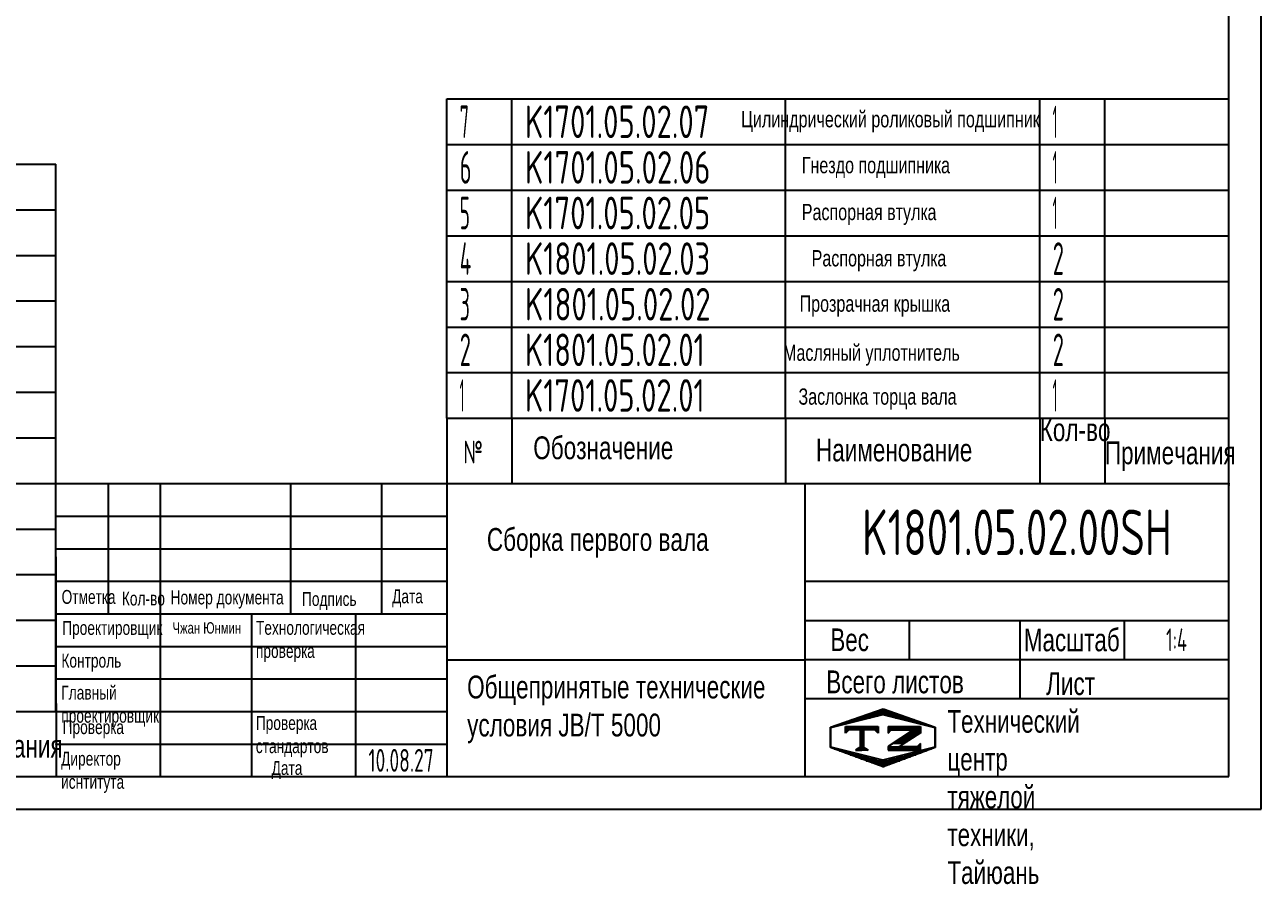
# Model space of a CAD drawing. Header units: millimetres. Extents: x 1710 to 3390, y 493 to 1727.
# Drawn here: x 2631 to 3390, y 493 to 1021 of the extents above; entities that cross this region are included whole.
import ezdxf
from ezdxf.enums import TextEntityAlignment as Align

# ---------------------------------------------------------------- set-up
doc = ezdxf.new("R2010")
doc.units = ezdxf.units.MM
doc.header["$LTSCALE"] = 40
doc.linetypes.add('G', pattern=[2, 1.25, -0.25, 0.25, -0.25])
for name, color, linetype in [('01', 7, 'Continuous'), ('02', 1, 'Continuous'), ('05', 4, 'G'), ('11', 3, 'Continuous'), ('THICK', 7, 'Continuous')]:
    doc.layers.add(name, color=color, linetype=linetype)
doc.styles.get("Standard").update_dxf_attribs({"font": 'isocp', "width": 0.707, "bigfont": 'intecad.shx'})

# ---------------------------------------------------------------- blocks, each defined once
blk = doc.blocks.new('*U52')
at = {"layer": '01'}
for points in [[(415, 5), (415, 292)], [(25, 5), (415, 5)]]:
    blk.add_lwpolyline(points, dxfattribs=at)
at = {"layer": '02'}
for points in [[(420, 0), (420, 297)], [(0, 0), (420, 0)]]:
    blk.add_lwpolyline(points, dxfattribs=at)
blk = doc.blocks.new('*U55')
at = {"layer": '01'}
for p, q in [((0, -28), (0, 0)), ((480, -28), (480, 0))]:
    blk.add_line(p, q, dxfattribs=at)
at = {"layer": '02'}
for p, q in [((0, 0), (40, 0)), ((40, -28), (40, 0)), ((40, 0), (208, 0)), ((208, -28), (208, 0)), ((208, 0), (364, 0)), ((364, -28), (364, 0)), ((364, 0), (404, 0)), ((404, -28), (404, 0)), ((404, 0), (480, 0))]:
    blk.add_line(p, q, dxfattribs=at)
blk = doc.blocks.new('*U56')
at = {"layer": '01'}
for p, q in [((0, -28), (0, 0)), ((480, -28), (480, 0))]:
    blk.add_line(p, q, dxfattribs=at)
at = {"layer": '02'}
for p, q in [((0, 0), (40, 0)), ((40, -28), (40, 0)), ((40, 0), (208, 0)), ((208, -28), (208, 0)), ((208, 0), (364, 0)), ((364, -28), (364, 0)), ((364, 0), (404, 0)), ((404, -28), (404, 0)), ((404, 0), (480, 0))]:
    blk.add_line(p, q, dxfattribs=at)
blk = doc.blocks.new('*U57')
at = {"layer": '01'}
for p, q in [((0, -28), (0, 0)), ((480, -28), (480, 0))]:
    blk.add_line(p, q, dxfattribs=at)
at = {"layer": '02'}
for p, q in [((0, 0), (40, 0)), ((40, -28), (40, 0)), ((40, 0), (208, 0)), ((208, -28), (208, 0)), ((208, 0), (364, 0)), ((364, -28), (364, 0)), ((364, 0), (404, 0)), ((404, -28), (404, 0)), ((404, 0), (480, 0))]:
    blk.add_line(p, q, dxfattribs=at)
blk = doc.blocks.new('*U58')
at = {"layer": '01'}
for p, q in [((0, -28), (0, 0)), ((480, -28), (480, 0))]:
    blk.add_line(p, q, dxfattribs=at)
at = {"layer": '02'}
for p, q in [((0, 0), (40, 0)), ((40, -28), (40, 0)), ((40, 0), (208, 0)), ((208, -28), (208, 0)), ((208, 0), (364, 0)), ((364, -28), (364, 0)), ((364, 0), (404, 0)), ((404, -28), (404, 0)), ((404, 0), (480, 0))]:
    blk.add_line(p, q, dxfattribs=at)
blk = doc.blocks.new('*U59')
at = {"layer": '01'}
for p, q in [((0, -28), (0, 0)), ((480, -28), (480, 0))]:
    blk.add_line(p, q, dxfattribs=at)
at = {"layer": '02'}
for p, q in [((0, 0), (40, 0)), ((40, -28), (40, 0)), ((40, 0), (208, 0)), ((208, -28), (208, 0)), ((208, 0), (364, 0)), ((364, -28), (364, 0)), ((364, 0), (404, 0)), ((404, -28), (404, 0)), ((404, 0), (480, 0))]:
    blk.add_line(p, q, dxfattribs=at)
blk = doc.blocks.new('*U60')
at = {"layer": '01'}
for p, q in [((0, -28), (0, 0)), ((480, -28), (480, 0))]:
    blk.add_line(p, q, dxfattribs=at)
at = {"layer": '02'}
for p, q in [((0, 0), (40, 0)), ((40, -28), (40, 0)), ((40, 0), (208, 0)), ((208, -28), (208, 0)), ((208, 0), (364, 0)), ((364, -28), (364, 0)), ((364, 0), (404, 0)), ((404, -28), (404, 0)), ((404, 0), (480, 0))]:
    blk.add_line(p, q, dxfattribs=at)
blk = doc.blocks.new('*U61')
at = {"layer": '01'}
for p, q in [((0, -28), (0, 0)), ((0, 0), (40, 0)), ((40, 0), (208, 0)), ((208, 0), (364, 0)), ((364, 0), (404, 0)), ((404, 0), (480, 0)), ((480, -28), (480, 0))]:
    blk.add_line(p, q, dxfattribs=at)
at = {"layer": '02'}
for p, q in [((40, -28), (40, 0)), ((208, -28), (208, 0)), ((364, -28), (364, 0)), ((404, -28), (404, 0))]:
    blk.add_line(p, q, dxfattribs=at)
blk = doc.blocks.new('*U64')
at = {"layer": '01'}
for p, q in [((0, -28), (0, 0)), ((480, -28), (480, 0))]:
    blk.add_line(p, q, dxfattribs=at)
at = {"layer": '02'}
for p, q in [((0, 0), (40, 0)), ((40, -28), (40, 0)), ((40, 0), (208, 0)), ((208, -28), (208, 0)), ((208, 0), (364, 0)), ((364, -28), (364, 0)), ((364, 0), (404, 0)), ((404, -28), (404, 0)), ((404, 0), (480, 0))]:
    blk.add_line(p, q, dxfattribs=at)
blk = doc.blocks.new('*U65')
at = {"layer": '01'}
for p, q in [((0, -28), (0, 0)), ((480, -28), (480, 0))]:
    blk.add_line(p, q, dxfattribs=at)
at = {"layer": '02'}
for p, q in [((0, 0), (40, 0)), ((40, -28), (40, 0)), ((40, 0), (208, 0)), ((208, -28), (208, 0)), ((208, 0), (364, 0)), ((364, -28), (364, 0)), ((364, 0), (404, 0)), ((404, -28), (404, 0)), ((404, 0), (480, 0))]:
    blk.add_line(p, q, dxfattribs=at)
blk = doc.blocks.new('*U66')
at = {"layer": '01'}
for p, q in [((0, -28), (0, 0)), ((480, -28), (480, 0))]:
    blk.add_line(p, q, dxfattribs=at)
at = {"layer": '02'}
for p, q in [((0, 0), (40, 0)), ((40, -28), (40, 0)), ((40, 0), (208, 0)), ((208, -28), (208, 0)), ((208, 0), (364, 0)), ((364, -28), (364, 0)), ((364, 0), (404, 0)), ((404, -28), (404, 0)), ((404, 0), (480, 0))]:
    blk.add_line(p, q, dxfattribs=at)
blk = doc.blocks.new('*U67')
at = {"layer": '01'}
for p, q in [((0, -28), (0, 0)), ((480, -28), (480, 0))]:
    blk.add_line(p, q, dxfattribs=at)
at = {"layer": '02'}
for p, q in [((0, 0), (40, 0)), ((40, -28), (40, 0)), ((40, 0), (208, 0)), ((208, -28), (208, 0)), ((208, 0), (364, 0)), ((364, -28), (364, 0)), ((364, 0), (404, 0)), ((404, -28), (404, 0)), ((404, 0), (480, 0))]:
    blk.add_line(p, q, dxfattribs=at)
blk = doc.blocks.new('*U68')
at = {"layer": '01'}
for p, q in [((0, -28), (0, 0)), ((480, -28), (480, 0))]:
    blk.add_line(p, q, dxfattribs=at)
at = {"layer": '02'}
for p, q in [((0, 0), (40, 0)), ((40, -28), (40, 0)), ((40, 0), (208, 0)), ((208, -28), (208, 0)), ((208, 0), (364, 0)), ((364, -28), (364, 0)), ((364, 0), (404, 0)), ((404, -28), (404, 0)), ((404, 0), (480, 0))]:
    blk.add_line(p, q, dxfattribs=at)
blk = doc.blocks.new('*U69')
at = {"layer": '01'}
for p, q in [((0, -28), (0, 0)), ((480, -28), (480, 0))]:
    blk.add_line(p, q, dxfattribs=at)
at = {"layer": '02'}
for p, q in [((0, 0), (40, 0)), ((40, -28), (40, 0)), ((40, 0), (208, 0)), ((208, -28), (208, 0)), ((208, 0), (364, 0)), ((364, -28), (364, 0)), ((364, 0), (404, 0)), ((404, -28), (404, 0)), ((404, 0), (480, 0))]:
    blk.add_line(p, q, dxfattribs=at)
blk = doc.blocks.new('*U70')
at = {"layer": '01'}
for p, q in [((0, -28), (0, 0)), ((480, -28), (480, 0))]:
    blk.add_line(p, q, dxfattribs=at)
at = {"layer": '02'}
for p, q in [((0, 0), (40, 0)), ((40, -28), (40, 0)), ((40, 0), (208, 0)), ((208, -28), (208, 0)), ((208, 0), (364, 0)), ((364, -28), (364, 0)), ((364, 0), (404, 0)), ((404, -28), (404, 0)), ((404, 0), (480, 0))]:
    blk.add_line(p, q, dxfattribs=at)
blk = doc.blocks.new('*U71')
at = {"layer": '01'}
for p, q in [((0, -28), (0, 0)), ((480, -28), (480, 0))]:
    blk.add_line(p, q, dxfattribs=at)
at = {"layer": '02'}
for p, q in [((0, 0), (40, 0)), ((40, -28), (40, 0)), ((40, 0), (208, 0)), ((208, -28), (208, 0)), ((208, 0), (364, 0)), ((364, -28), (364, 0)), ((364, 0), (404, 0)), ((404, -28), (404, 0)), ((404, 0), (480, 0))]:
    blk.add_line(p, q, dxfattribs=at)
blk = doc.blocks.new('*U72')
at = {"layer": '01'}
for p, q in [((0, -28), (0, 0)), ((480, -28), (480, 0))]:
    blk.add_line(p, q, dxfattribs=at)
at = {"layer": '02'}
for p, q in [((0, 0), (40, 0)), ((40, -28), (40, 0)), ((40, 0), (208, 0)), ((208, -28), (208, 0)), ((208, 0), (364, 0)), ((364, -28), (364, 0)), ((364, 0), (404, 0)), ((404, -28), (404, 0)), ((404, 0), (480, 0))]:
    blk.add_line(p, q, dxfattribs=at)
blk = doc.blocks.new('*U73')
at = {"layer": '01'}
for p, q in [((0, -28), (0, 0)), ((480, -28), (480, 0))]:
    blk.add_line(p, q, dxfattribs=at)
at = {"layer": '02'}
for p, q in [((0, 0), (40, 0)), ((40, -28), (40, 0)), ((40, 0), (208, 0)), ((208, -28), (208, 0)), ((208, 0), (364, 0)), ((364, -28), (364, 0)), ((364, 0), (404, 0)), ((404, -28), (404, 0)), ((404, 0), (480, 0))]:
    blk.add_line(p, q, dxfattribs=at)
blk = doc.blocks.new('*U74')
at = {"layer": '01'}
for p, q in [((0, -28), (0, 0)), ((480, -28), (480, 0))]:
    blk.add_line(p, q, dxfattribs=at)
at = {"layer": '02'}
for p, q in [((0, 0), (40, 0)), ((40, -28), (40, 0)), ((40, 0), (208, 0)), ((208, -28), (208, 0)), ((208, 0), (364, 0)), ((364, -28), (364, 0)), ((364, 0), (404, 0)), ((404, -28), (404, 0)), ((404, 0), (480, 0))]:
    blk.add_line(p, q, dxfattribs=at)
blk = doc.blocks.new('*U75')
at = {"layer": '01'}
for p, q in [((0, -28), (0, 0)), ((0, 0), (40, 0)), ((40, 0), (208, 0)), ((208, 0), (364, 0)), ((364, 0), (404, 0)), ((404, 0), (480, 0)), ((480, -28), (480, 0))]:
    blk.add_line(p, q, dxfattribs=at)
at = {"layer": '02'}
for p, q in [((40, -28), (40, 0)), ((208, -28), (208, 0)), ((364, -28), (364, 0)), ((404, -28), (404, 0))]:
    blk.add_line(p, q, dxfattribs=at)
blk = doc.blocks.new('*X79')
at = {"color": 0}
for p, q in [((127.06, 7.8), (132.06, 7.8)), ((127.06, 7.5), (132.06, 7.5)), ((127.06, 7.2), (127.32, 7.2)), ((128.3, 5.7), (130.1, 5.7)), ((128.77, 6), (130.57, 6)), ((129.23, 6.3), (131.04, 6.3)), ((129.7, 6.6), (131.51, 6.6)), ((130.16, 6.9), (131.98, 6.9)), ((130.62, 7.2), (132.06, 7.2)), ((127.84, 5.4), (129.64, 5.4))]:
    blk.add_line(p, q, dxfattribs=at)
blk = doc.blocks.new('*X80')
at = {"color": 0}
for p, q in [((127.06, 4.8), (132.06, 4.8)), ((127.06, 4.5), (132.06, 4.5)), ((131.84, 5.1), (132.06, 5.1))]:
    blk.add_line(p, q, dxfattribs=at)
blk = doc.blocks.new('*X78')
at = {"color": 0}
for p, q in [((122.34, 4.5), (123.72, 4.5)), ((122.82, 4.8), (123.24, 4.8))]:
    blk.add_line(p, q, dxfattribs=at)
blk = doc.blocks.new('*X77')
at = {"color": 0}
for p, q in [((120.53, 7.8), (125.53, 7.8)), ((120.53, 7.5), (125.53, 7.5)), ((120.53, 7.2), (120.79, 7.2)), ((125.27, 7.2), (125.53, 7.2))]:
    blk.add_line(p, q, dxfattribs=at)
blk = doc.blocks.new('*X76')
at = {"color": 0}
for p, q in [((123.24, 9.6), (125.52, 9.6)), ((124.1, 9.9), (128.52, 9.9)), ((124.97, 10.2), (127.67, 10.2)), ((125.83, 10.5), (126.82, 10.5)), ((127.02, 9.6), (129.37, 9.6)), ((118.22, 7.8), (118.32, 7.8)), ((118.94, 8.1), (119.52, 8.1)), ((119.8, 8.4), (120.72, 8.4)), ((120.66, 8.7), (121.92, 8.7)), ((121.52, 9), (123.12, 9)), ((122.38, 9.3), (124.32, 9.3)), ((128.22, 9.3), (130.22, 9.3)), ((129.42, 9), (131.07, 9)), ((130.62, 8.7), (131.92, 8.7)), ((131.82, 8.4), (132.77, 8.4)), ((133.02, 8.1), (133.62, 8.1)), ((134.22, 7.8), (134.32, 7.8)), ((118.22, 7.5), (118.27, 7.5)), ((118.22, 7.2), (118.27, 7.2)), ((118.22, 6.9), (118.27, 6.9)), ((118.22, 6.6), (118.27, 6.6)), ((118.22, 6.3), (118.27, 6.3)), ((118.22, 6), (118.27, 6)), ((118.22, 5.7), (118.27, 5.7)), ((134.27, 7.5), (134.32, 7.5)), ((134.27, 7.2), (134.32, 7.2)), ((134.27, 6.9), (134.32, 6.9)), ((134.27, 6.6), (134.32, 6.6)), ((134.27, 6.3), (134.32, 6.3)), ((134.27, 6), (134.32, 6)), ((134.27, 5.7), (134.32, 5.7)), ((118.22, 5.4), (118.27, 5.4)), ((118.22, 5.1), (118.27, 5.1)), ((118.22, 4.8), (118.27, 4.8)), ((118.79, 4.5), (119.42, 4.5)), ((119.61, 4.2), (120.62, 4.2)), ((120.43, 3.9), (121.82, 3.9)), ((130.72, 3.9), (132.14, 3.9)), ((131.92, 4.2), (132.95, 4.2)), ((133.12, 4.5), (133.76, 4.5)), ((134.27, 5.4), (134.32, 5.4)), ((134.27, 5.1), (134.32, 5.1)), ((134.27, 4.8), (134.32, 4.8)), ((121.26, 3.6), (123.02, 3.6)), ((122.08, 3.3), (124.22, 3.3)), ((122.91, 3), (125.42, 3)), ((123.73, 2.7), (128.89, 2.7)), ((124.55, 2.4), (128.07, 2.4)), ((125.38, 2.1), (127.26, 2.1)), ((127.12, 3), (129.7, 3)), ((128.32, 3.3), (130.51, 3.3)), ((129.52, 3.6), (131.32, 3.6)), ((126.2, 1.8), (126.45, 1.8))]:
    blk.add_line(p, q, dxfattribs=at)

msp = doc.modelspace()

# ---------------------------------------------------------------- linework, layer by layer
at = {"layer": '01'}
for p, q in [((2890.37534, 779.23813), (3370.37534, 779.23813)), ((2890.37534, 779.23813), (2890.37534, 739.14425)), ((2930.37534, 779.23813), (2930.37534, 739.14425)), ((3098.37534, 779.23813), (3098.37534, 739.14425)), ((3254.37534, 779.23813), (3254.37534, 739.14425)), ((3294.37534, 779.23813), (3294.37534, 739.14425)), ((2170.37534, 599.23813), (2650.37534, 599.23813))]:
    msp.add_line(p, q, dxfattribs=at)
for p in [(3370.37534, 739.23813), (3370.37534, 738.32561), (3370.37534, 738.25397), (2650.37534, 559.23813)]:
    msp.add_point(p, dxfattribs=at)
at = {"layer": 'THICK'}
for p, q in [((2650.20515, 739.14425), (2650.7509, 559.23813)), ((2650.20515, 739.14425), (3370.37534, 739.14425)), ((2682.72386, 739.05748), (2682.72386, 739.14425)), ((2682.7342, 659.18597), (2682.7342, 739.14425)), ((2714.71751, 559.23813), (2714.71751, 739.14425)), ((2794.67579, 659.18597), (2794.67579, 739.14425)), ((2850.64658, 659.18597), (2850.64658, 739.14425)), ((2890.62571, 559.23813), (2890.62571, 739.14425)), ((3110.51096, 559.23813), (3110.51096, 739.14425)), ((3370.37534, 559.23813), (3370.37534, 739.14425)), ((2650.7509, 679.17554), (2890.62571, 679.17554)), ((3110.51096, 679.17554), (3370.37534, 679.17554)), ((2650.7509, 659.18597), (2890.62571, 659.18597)), ((2770.6883, 559.23813), (2770.6883, 659.18597)), ((2834.65492, 559.23813), (2834.65492, 659.18597)), ((3110.51096, 655.18806), (3370.37534, 655.18806)), ((3174.47758, 631.20058), (3174.47758, 655.18806)), ((3242.44211, 607.2131), (3242.44211, 655.18806)), ((3306.40873, 631.20058), (3306.40873, 655.18806)), ((2890.62571, 630.85403), (3110.51096, 630.85403)), ((3110.51096, 631.20058), (3370.37534, 631.20058)), ((3110.51096, 607.2131), (3370.37534, 607.2131)), ((2650.7509, 559.23813), (3370.37534, 559.23813))]:
    msp.add_line(p, q, dxfattribs=at)
at = {"layer": 'THICK', "color": 3}
for p, q in [((2650.7509, 719.15468), (2890.62571, 719.15468)), ((2650.7509, 699.16511), (2890.62571, 699.16511)), ((2650.7509, 639.19641), (2890.62571, 639.19641)), ((2650.7509, 619.20684), (2890.62571, 619.20684)), ((3125.91123, 589.64661), (3158.31448, 600.93264)), ((3158.31448, 600.93264), (3190.29691, 589.64661)), ((2650.7509, 599.21727), (2890.62571, 599.21727)), ((3126.12164, 589.39244), (3158.10495, 597.38827)), ((3158.10495, 597.38827), (3190.08825, 589.39244)), ((3125.91123, 577.07808), (3125.91123, 589.64661)), ((3126.12164, 577.3987), (3126.12164, 589.39244)), ((3135.15286, 586.02143), (3135.15286, 590.01934)), ((3135.15286, 590.01934), (3155.14243, 590.01934)), ((3137.15182, 588.02038), (3135.15286, 586.02143)), ((3153.14347, 588.02038), (3137.15182, 588.02038)), ((3144.27285, 588.03947), (3144.27285, 577.07407)), ((3145.14737, 588.03947), (3145.14737, 577.07407)), ((3146.14682, 588.03947), (3146.14682, 577.07407)), ((3155.14243, 586.02143), (3153.14347, 588.02038)), ((3155.14243, 590.01934), (3155.14243, 586.02143)), ((3161.26352, 590.01934), (3161.26352, 586.02143)), ((3161.26352, 590.01934), (3181.25309, 590.01934)), ((3161.26352, 586.02143), (3163.26248, 588.02038)), ((3177.00487, 588.02038), (3161.26352, 577.83556)), ((3163.26248, 588.02038), (3177.00487, 588.02038)), ((3181.25254, 586.05961), (3171.01162, 579.50542)), ((3181.25309, 590.01934), (3181.25309, 586.02143)), ((3190.08825, 589.39244), (3190.08825, 577.3987)), ((3190.29691, 589.64661), (3190.29691, 577.07808)), ((2650.7509, 579.2277), (2890.62571, 579.2277)), ((3158.31448, 565.27904), (3125.91123, 577.07808)), ((3158.10495, 569.40287), (3126.12164, 577.3987)), ((3145.14737, 577.98785), (3141.2745, 575.5511)), ((3145.14737, 577.98785), (3149.02024, 575.5511)), ((3190.08825, 577.3987), (3158.10495, 569.40287)), ((3190.29691, 577.07808), (3158.31448, 565.27904)), ((3161.26352, 577.83556), (3161.26352, 575.5511)), ((3171.01162, 579.50542), (3167.95636, 577.55005)), ((3179.25358, 577.55005), (3167.95636, 577.55005)), ((3181.25254, 579.54901), (3179.25358, 577.55005)), ((3181.25254, 575.5511), (3181.25254, 579.54901)), ((3141.2745, 575.5511), (3145.14737, 575.5511)), ((3149.02024, 575.5511), (3145.14737, 575.5511)), ((3161.26352, 575.5511), (3181.25254, 575.5511))]:
    msp.add_line(p, q, dxfattribs=at)
for p in [(2650.7509, 579.2277), (2650.7509, 559.23813)]:
    msp.add_point(p, dxfattribs=at)

# ---------------------------------------------------------------- block references
at = {"layer": '01', "xscale": 4, "yscale": 4, "zscale": 4}
msp.add_blockref('*U52', (1710.37534, 539.23813), dxfattribs=at)
at = {"layer": '01'}
for name, p in [('*U61', (2890.37534, 975.23813)), ('*U60', (2890.37534, 947.23813)), ('*U75', (2170.37534, 935.23813)), ('*U59', (2890.37534, 919.23813)), ('*U74', (2170.37534, 907.23813)), ('*U58', (2890.37534, 891.23813)), ('*U73', (2170.37534, 879.23813)), ('*U57', (2890.37534, 863.23813)), ('*U72', (2170.37534, 851.23813)), ('*U56', (2890.37534, 835.23813)), ('*U71', (2170.37534, 823.23813)), ('*U55', (2890.37534, 807.23813)), ('*U70', (2170.37534, 795.23813)), ('*U69', (2170.37534, 767.23813)), ('*U68', (2170.37534, 739.23813)), ('*U67', (2170.37534, 711.23813)), ('*U66', (2170.37534, 683.23813)), ('*U65', (2170.37534, 655.23813)), ('*U64', (2170.37534, 627.23813))]:
    msp.add_blockref(name, p, dxfattribs=at)
at = {"layer": 'THICK', "color": 3, "xscale": 3.997913595054346, "yscale": 3.997913595054115, "zscale": 3.997913595054123}
for name in ['*X76', '*X77', '*X79', '*X78', '*X80']:
    msp.add_blockref(name, (2653.2794, 558.26134), dxfattribs=at)

# ---------------------------------------------------------------- texts
at = {"layer": '01', "attachment_point": 1}
for s, insert, char_height in [('{\\fArial|b0|i0|c204|p34;\\C3;Цилиндрический роликовый подшипник}', (3071.05321, 967.8388), 10), ('{\\fArial|b0|i0|c204|p34;\\C3;Гнездо подшипника}', (3108.32374, 939.6333), 10), ('{\\fArial|b0|i0|c204|p34;\\C3;Распорная втулка}', (3108.32374, 910.85102), 10), ('{\\fArial|b0|i0|c204|p34;\\C3;Распорная втулка}', (3114.38527, 882.46555), 10), ('{\\fArial|b0|i0|c204|p34;\\C3;Прозрачная крышка}', (3106.98387, 854.62516), 10), ('{\\fArial|b0|i0|c204|p34;\\C3;Масляный уплотнитель}', (3096.83426, 824.50417), 10), ('{\\fArial|b0|i0|c204|p34;\\C3;Заслонка торца вала}', (3106.31343, 797.5713), 10), ('{\\fArial|b0|i0|c204|p34;Кол-во}', (3254.37534, 779.23813), 14), ('{\\fArial|b0|i0|c204|p34;Обозначение}', (2943.51962, 768.11966), 14), ('{\\Fisocp,intecad|c204;№}', (2900.64388, 765.44224), 14), ('{\\fArial|b0|i0|c204|p34;Примечания}', (3294.37534, 764.99939), 14), ('{\\fArial|b0|i0|c204|p34;\\C3;Сборка первого вала}', (2915.05552, 711.85924), 14), ('{\\fArial|b0|i0|c204|p34;Отметка}', (2654.01561, 673.84925), 8.5245637), ('{\\fArial|b0|i0|c204|p34;Кол-во}', (2690.98396, 672.86864), 8.5245637), ('{\\fArial|b0|i0|c204|p34;Номер документа}', (2720.92883, 673.52458), 8.5245637), ('{\\fArial|b0|i0|c204|p34;Подпись}', (2801.56188, 672.54177), 8.5245637), ('{\\fArial|b0|i0|c204|p34;Дата}', (2856.85083, 674.17612), 8.5245637), ('{\\fArial|b0|i0|c204|p34;Проектировщик}', (2654.39074, 654.80785), 8.5245637), ('{\\fArial|b0|i0|c204|p34;\\C3;Чжан Юнмин}', (2722.11751, 654.05444), 7), ('{\\fArial|b0|i0|c204|p34;Технологическая\\Pпроверка}', (2773.30722, 654.87194), 8.5245637), ('{\\fArial|b0|i0|c204|p34;Вес}', (3125.86725, 650.22385), 13.9234541), ('{\\fArial|b0|i0|c204|p34;Контроль}', (2653.90112, 634.72855), 8.5245637), ('{\\fArial|b0|i0|c204|p34;Всего листов}', (3123.36331, 624.422), 14), ('{\\fArial|b0|i0|c204|p34;Лист}', (3258.30818, 623.36865), 14), ('{\\fArial|b0|i0|c204|p34;Главный\\Pпроектировщик}', (2653.82563, 615.10779), 8.5245637), ('{\\fArial|b0|i0|c204|p34;Общепринятые технические\\Pусловия \\fArial|b0|i0|c0|p34;JB/T 5000}', (2902.93157, 621.27136), 14), ('{\\fArial|b0|i0|c204|p34;Проверка}', (2654.65873, 593.90691), 8.5245637), ('{\\fArial|b0|i0|c204|p34;Проверка\\Pстандартов}', (2773.22558, 596.43963), 8.5245637), ('{\\fArial|b0|i0|c204|p34;Примечания}', (2574.37534, 584.99939), 14), ('{\\fArial|b0|i0|c204|p34;Директор\\Pиснтитута}', (2653.6945, 574.53867), 8.5245637), ('{\\fArial|b0|i0|c204|p34;Дата}', (2782.9109, 568.8409), 8.5245637)]:
    msp.add_mtext(s, dxfattribs=dict(at, insert=insert, char_height=char_height))
for s, insert, char_height, width in [('{\\fArial|b0|i0|c204|p34;Наименование}', (3117.03236, 766.78095), 14, 0.6699352), ('{\\fArial|b0|i0|c204|p34;Технический центр\\Pтяжелой техники, Тайюань}', (3197.72276, 600.14712), 13.9234541, 0.6543071)]:
    msp.add_mtext(s, dxfattribs=dict(at, insert=insert, char_height=char_height, width=width))
at = {"layer": '05', "insert": (3244.64034, 650.15797), "char_height": 13.9290257, "attachment_point": 1}
msp.add_mtext('{\\fArial|b0|i0|c204|p34;\\C0;Масштаб}', dxfattribs=at)
at = {"layer": '11'}
for s, height, width, p, p2 in [('7', 20, 0.514182, (2898.37534, 951.23813), (2904.03134, 951.23813)), ('K1701.05.02.07', 20, 0.693996, (2938.37534, 951.23813), (3051.56604, 951.23813)), ('1', 20, 0.404, (3262.37534, 951.23813), (3265.20334, 951.23813)), ('6', 20, 0.600695, (2898.37534, 923.23813), (2905.57895, 923.23813)), ('K1701.05.02.06', 20, 0.694074, (2938.37534, 923.23813), (3052.26748, 923.23813)), ('1', 20, 0.404, (3262.37534, 923.23813), (3265.20334, 923.23813)), ('5', 20, 0.527686, (2898.37534, 895.23813), (2904.61704, 895.23813)), ('K1701.05.02.05', 20, 0.694061, (2938.37534, 895.23813), (3052.15174, 895.23813)), ('1', 20, 0.404, (3262.37534, 895.23813), (3265.20334, 895.23813)), ('4', 20, 0.543846, (2898.37534, 867.23813), (2905.44534, 867.23813)), ('K1801.05.02.03', 20, 0.694061, (2938.37534, 867.23813), (3052.15174, 867.23813)), ('2', 20, 0.562593, (3262.37534, 867.23813), (3269.23965, 867.23813)), ('3', 20, 0.527686, (2898.37534, 839.23813), (2904.61704, 839.23813)), ('K1801.05.02.02', 20, 0.694091, (2938.37534, 839.23813), (3052.41528, 839.23813)), ('2', 20, 0.562593, (3262.37534, 839.23813), (3269.23965, 839.23813)), ('2', 20, 0.562593, (2898.37534, 811.23813), (2905.23965, 811.23813)), ('K1801.05.02.01', 20, 0.693669, (2938.37534, 811.23813), (3048.73804, 811.23813)), ('2', 20, 0.562593, (3262.37534, 811.23813), (3269.23965, 811.23813)), ('1', 20, 0.404, (2898.37534, 783.23813), (2901.20334, 783.23813)), ('K1701.05.02.01', 20, 0.693669, (2938.37534, 783.23813), (3048.73804, 783.23813)), ('1', 20, 0.404, (3262.37534, 783.23813), (3265.20334, 783.23813)), ('K1801.05.02.00SH', 28, 0.696129, (3145.30505, 695.23813), (3335.44563, 695.23813)), ('1:4', 14, 0.633862, (3331.94164, 636.23813), (3344.80904, 636.23813)), ('10.08.27', 14, 0.642055, (2842.37534, 562.23813), (2882.37534, 562.23813))]:
    msp.add_text(s, height=height, dxfattribs=dict(at, width=width)).set_placement(p, p2, align=Align.FIT)

doc.saveas('drawing.dxf')
